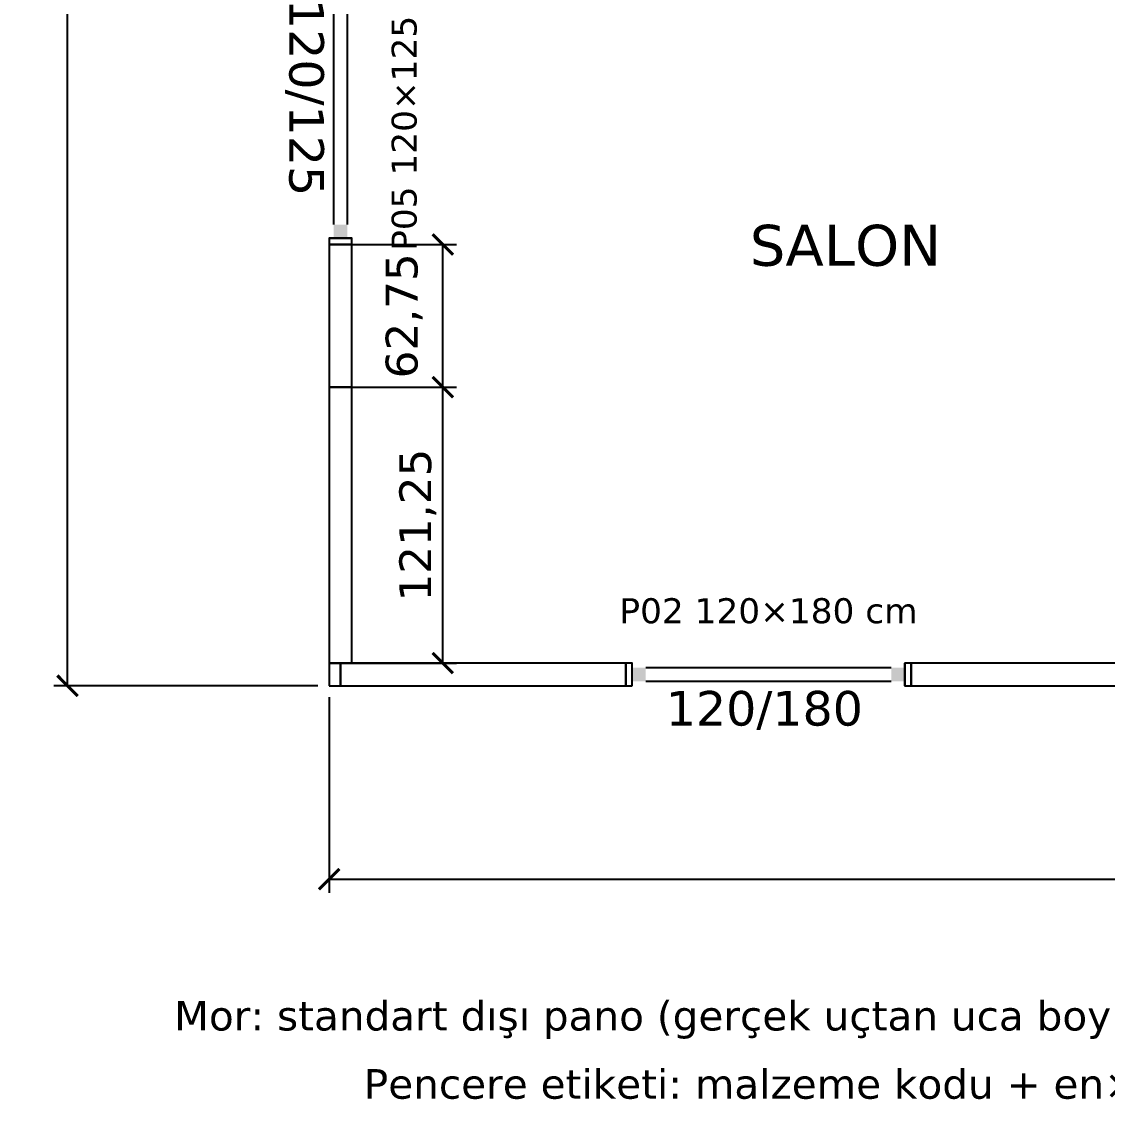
# Model space of a CAD drawing. Header units: centimetres. Extents: x -135 to 4099, y -1210 to 1044.
# Drawn here: x 1970.8 to 2448.3, y -185.7 to 291.9 of the extents above; entities that cross this region are included whole.
import ezdxf
from ezdxf.enums import TextEntityAlignment as Align

# ---------------------------------------------------------------- set-up
doc = ezdxf.new("R2010")
doc.units = ezdxf.units.CM
for name, color, linetype in [('MONTAJ_OZEL_OLCU', 6, 'Continuous'), ('MONTAJ_OZEL_PANO', 6, 'Continuous'), ('MONTAJ_STANDART', 7, 'Continuous'), ('MONTAJ_YAZI', 4, 'Continuous'), ('OLCULER', 7, 'Continuous'), ('PENCERE', 10, 'Continuous')]:
    doc.layers.add(name, color=color, linetype=linetype)
doc.styles.add('PORTMAN', font='DejaVuSans.ttf')
doc.styles.get("Standard").update_dxf_attribs({"font": 'DejaVuSans.ttf'})
doc.dimstyles.new('PORTMAN', dxfattribs={"dimtxt": 14, "dimasz": 9, "dimexe": 6, "dimexo": 5, "dimgap": 4, "dimtad": 1, "dimtxsty": 'PORTMAN', "dimblk": 'ARCHTICK', "dimcen": 2.5, "dimazin": 3, "dimtfac": 0.5, "dimtmove": 2, "dimatfit": 3})

# ---------------------------------------------------------------- blocks, each defined once
blk = doc.blocks.new('BOM_D01_1255p0_DIS_DOLU')
blk.add_lwpolyline([(0, 0), (10, 0), (10, 125.5), (0, 125.5)], close=True)
blk = doc.blocks.new('MNT_BOM_D01_1255p0_DIS_DOLU')
blk.add_blockref('BOM_D01_1255p0_DIS_DOLU', (0, 0))
blk = doc.blocks.new('kaynak-pencere-120180')
at = {"layer": 'PENCERE', "color": 1}
for p, q in [((53839.87, 6703.82), (53839.87, 6713.82)), ((53845.87, 6711.82), (53953.87, 6711.82)), ((53959.87, 6703.82), (53959.87, 6713.82)), ((53845.87, 6705.82), (53953.87, 6705.82))]:
    blk.add_line(p, q, dxfattribs=at)
for points in [[(53839.87, 6705.82), (53845.87, 6705.82), (53839.87, 6711.82), (53845.87, 6711.82)], [(53959.87, 6705.82), (53953.87, 6705.82), (53959.87, 6711.82), (53953.87, 6711.82)]]:
    blk.add_solid(points, dxfattribs=at)
at = {"layer": 'PENCERE', "color": 0, "lineweight": 25}
blk.add_text('120/180', height=15.217, dxfattribs=at).set_placement((53854.7, 6686.34))
blk = doc.blocks.new('BOM_P02_PENCERE_1200x1800')
at = {"layer": 'PENCERE'}
blk.add_blockref('kaynak-pencere-120180', (0, 0), dxfattribs=at)
blk = doc.blocks.new('BOM_D03_1255p0_DIS_P02')
for points in [[(0, 122.75), (10, 122.75), (10, 125.5), (0, 125.5)], [(0, 0), (10, 0), (10, 2.75), (0, 2.75)]]:
    blk.add_lwpolyline(points, close=True)
at = {"layer": 'PENCERE', "rotation": 270}
blk.add_blockref('BOM_P02_PENCERE_1200x1800', (-6703.823, 53962.624), dxfattribs=at)
blk = doc.blocks.new('MNT_BOM_D03_1255p0_DIS_P02')
blk.add_blockref('BOM_D03_1255p0_DIS_P02', (0, 0))
blk = doc.blocks.new('BOM_D12_1212p5_DIS_DOLU')
blk.add_lwpolyline([(0, 0), (10, 0), (10, 121.25), (0, 121.25)], close=True)
blk = doc.blocks.new('MNT_BOM_D12_1212p5_DIS_DOLU')
blk.add_blockref('BOM_D12_1212p5_DIS_DOLU', (0, 0))
blk = doc.blocks.new('_ARCHTICK')
at = {"color": 0, "linetype": 'BYBLOCK', "const_width": 0.15}
blk.add_lwpolyline([(-0.5, -0.5), (0.5, 0.5)], dxfattribs=at)
blk = doc.blocks.new('BOM_D06_627p5_DIS_DOLU')
blk.add_lwpolyline([(0, 0), (10, 0), (10, 62.75), (0, 62.75)], close=True)
blk = doc.blocks.new('MNT_BOM_D06_627p5_DIS_DOLU')
blk.add_blockref('BOM_D06_627p5_DIS_DOLU', (0, 0))
blk = doc.blocks.new('kaynak-pencere-120x125')
at = {"layer": 'PENCERE', "color": 1}
for p, q in [((53387.01, 8192.86), (53397.01, 8192.86)), ((53389.01, 8186.86), (53389.01, 8078.86)), ((53395.01, 8186.86), (53395.01, 8078.86)), ((53387.01, 8072.86), (53397.01, 8072.86))]:
    blk.add_line(p, q, dxfattribs=at)
for points in [[(53389.01, 8192.86), (53389.01, 8186.86), (53395.01, 8192.86), (53395.01, 8186.86)], [(53389.01, 8072.86), (53389.01, 8078.86), (53395.01, 8072.86), (53395.01, 8078.86)]]:
    blk.add_solid(points, dxfattribs=at)
at = {"layer": 'PENCERE', "color": 0, "lineweight": 25}
blk.add_text('120/125', height=15.217, rotation=270, dxfattribs=at).set_placement((53369.52, 8178.03))
blk = doc.blocks.new('BOM_P05_PENCERE_1200x1250')
at = {"layer": 'PENCERE'}
blk.add_blockref('kaynak-pencere-120x125', (0, 0), dxfattribs=at)
blk = doc.blocks.new('BOM_D13_1255p0_DIS_P120x125')
for points in [[(0, 122.75), (10, 122.75), (10, 125.5), (0, 125.5)], [(0, 0), (10, 0), (10, 2.75), (0, 2.75)]]:
    blk.add_lwpolyline(points, close=True)
at = {"layer": 'PENCERE'}
blk.add_blockref('BOM_P05_PENCERE_1200x1250', (-53387.006, -8070.111), dxfattribs=at)
blk = doc.blocks.new('MNT_BOM_D13_1255p0_DIS_P120x125')
blk.add_blockref('BOM_D13_1255p0_DIS_P120x125', (0, 0))
blk = doc.blocks.new('BOM_B02_DIS_KOSE_50x100')
blk.add_lwpolyline([(0, 0), (5, 0), (5, 10), (0, 10)], close=True)
blk = doc.blocks.new('MNT_BOM_B02_DIS_KOSE_50x100')
blk.add_blockref('BOM_B02_DIS_KOSE_50x100', (0, 0))

msp = doc.modelspace()

# ---------------------------------------------------------------- block references
at = {"layer": 'MONTAJ_OZEL_PANO'}
for name, p in [('MNT_BOM_D06_627p5_DIS_DOLU', (2106, 131.25)), ('MNT_BOM_D12_1212p5_DIS_DOLU', (2106, 10))]:
    msp.add_blockref(name, p, dxfattribs=at)
at = {"layer": 'MONTAJ_STANDART'}
for name, p in [('MNT_BOM_D13_1255p0_DIS_P120x125', (2106, 194)), ('MNT_BOM_B02_DIS_KOSE_50x100', (2106, 0))]:
    msp.add_blockref(name, p, dxfattribs=at)
for name, p, rotation in [('MNT_BOM_D01_1255p0_DIS_DOLU', (2111, 10), 270), ('MNT_BOM_D03_1255p0_DIS_P02', (2362, 0), 90), ('MNT_BOM_D01_1255p0_DIS_DOLU', (2362, 10), 270)]:
    msp.add_blockref(name, p, dxfattribs=dict(at, rotation=rotation))

# ---------------------------------------------------------------- texts
at = {"layer": 'MONTAJ_YAZI', "style": 'PORTMAN'}
msp.add_text('P05 120×125 cm', height=11, rotation=90, dxfattribs=at).set_placement((2139, 256.75), align=Align.MIDDLE_CENTER)
for s, height, p in [('SALON', 18, (2333.125, 193.625)), ('P02 120×180 cm', 11, (2299.25, 33)), ('Mor: standart dışı pano (gerçek uçtan uca boy ölçülü) | Beyaz: standart 125,5 cm pano | Ölçüler cm', 13, (2482.5, -145)), ("Pencere etiketi: malzeme kodu + en×yükseklik | Montaj kopyası BOM'a sayılmaz", 13, (2482.5, -175))]:
    msp.add_text(s, height=height, dxfattribs=at).set_placement(p, align=Align.MIDDLE_CENTER)

# ---------------------------------------------------------------- dimensions: what is measured, and where the dimension line sits
at = {"layer": 'MONTAJ_OZEL_OLCU'}
for base, p1, p2 in [((2156, 131.25), (2106, 131.25), (2106, 194)), ((2156, 10), (2106, 10), (2106, 131.25))]:
    msp.add_linear_dim(base=base, p1=p1, p2=p2, angle=90, dimstyle='PORTMAN', override={"dimtxt": 14, "dimasz": 9, "dimexe": 6, "dimexo": 5, "dimdec": 2, "dimzin": 8, "dimdsep": 44}, dxfattribs=at).render()
at = {"layer": 'OLCULER'}
msp.add_linear_dim(base=(1991, 0), p1=(2106, 0), p2=(2106, 706), angle=90, dimstyle='PORTMAN', override={"dimtxt": 14, "dimasz": 9, "dimexe": 6, "dimexo": 5, "dimdec": 2, "dimzin": 8, "dimdsep": 44}, dxfattribs=at).render()
msp.add_linear_dim(base=(2106, -85), p1=(2106, 0), p2=(2859, 0), dimstyle='PORTMAN', override={"dimtxt": 14, "dimasz": 9, "dimexe": 6, "dimexo": 5, "dimdec": 2, "dimzin": 8, "dimdsep": 44}, dxfattribs=at).render()

doc.saveas('drawing.dxf')
